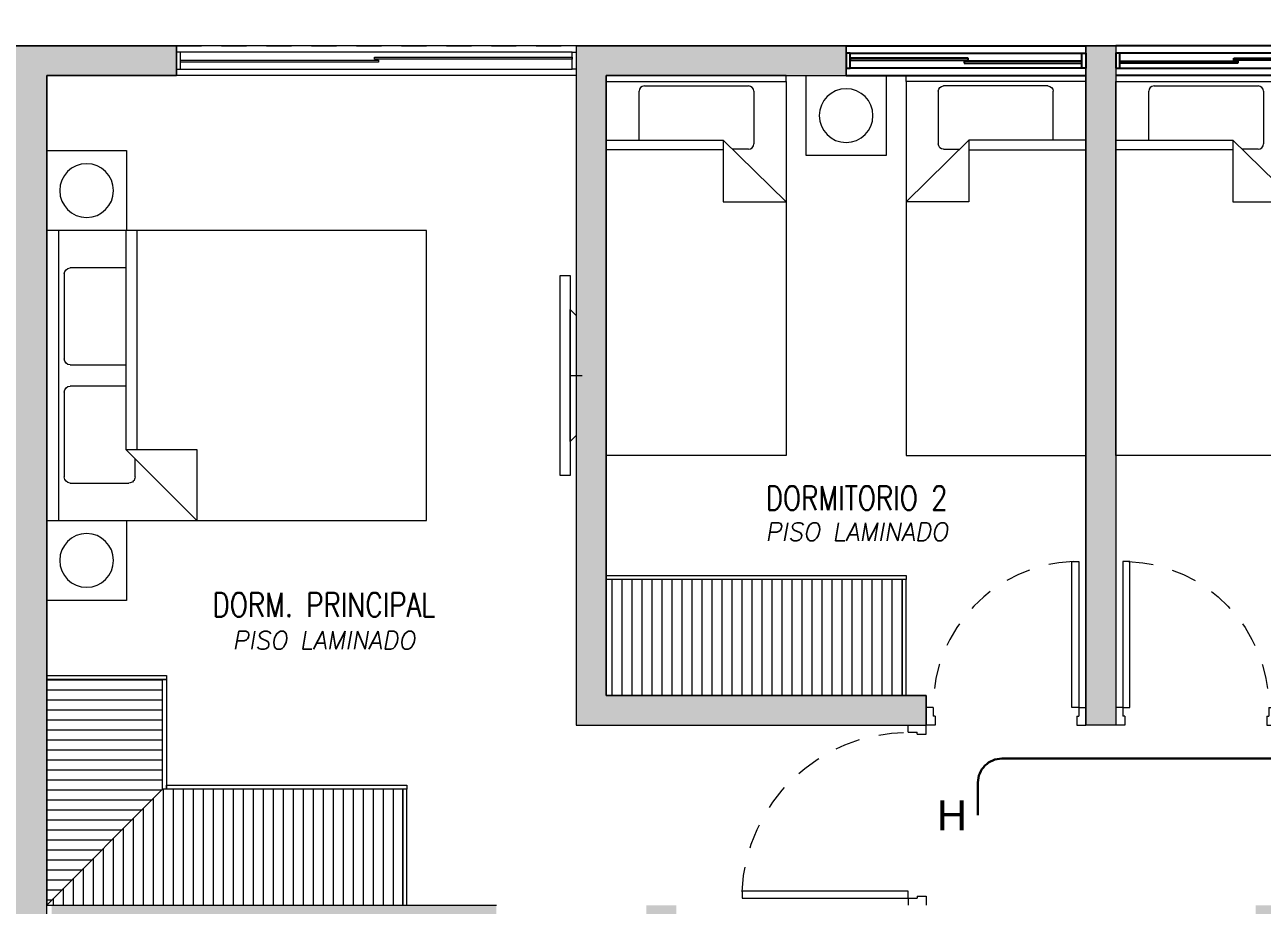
# Model space of a CAD drawing. Header units: millimetres. Extents: x -3 to 53, y -110 to 39.
# Drawn here: x 27.09 to 33.28, y 31.27 to 35.68 of the extents above; entities that cross this region are included whole.
import ezdxf
from ezdxf.enums import TextEntityAlignment as Align

# ---------------------------------------------------------------- set-up
doc = ezdxf.new("R2010")
doc.units = ezdxf.units.MM
doc.set_wipeout_variables(frame=1)
doc.linetypes.add('HIDDEN2', pattern=[0.1875, 0.125, -0.0625])
for name, color, linetype in [('A-EST HATCH', 8, 'Continuous'), ('A-EST PLACAS', 8, 'Continuous'), ('A-EST VIGAS', 8, 'HIDDEN2'), ('A-MURO BAJO', 8, 'Continuous'), ('A-PROYECCIONES', 8, 'HIDDEN2'), ('A-TEXTO-ACABADO PISO', 8, 'Continuous'), ('DLP_MOBILIARIO', 8, 'Continuous'), ('DLP_MOBILIARIO FIJO', 8, 'Continuous'), ('DLP_TEXTO AMBIENTE', 8, 'Continuous')]:
    doc.layers.add(name, color=color, linetype=linetype)
for name, color, linetype, lineweight in [('A-MUROS', 8, 'Continuous', 30), ('MQ.CANALI DYA', 3, 'LINEAPERPEN', 30), ('MQ.DETECTOR HUMO', 5, 'Continuous', 30)]:
    doc.layers.add(name, color=color, linetype=linetype, lineweight=lineweight)
doc.styles.add('ROMANS', font='ROMANS.shx', dxfattribs={"oblique": 10})
doc.styles.get("Standard").update_dxf_attribs({"font": 'arial.ttf'})
doc.linetypes.add('LINEAPERPEN', pattern='A,0.75,-0.2,["I",Standard,S=0.12,R=0.09,X=0,Y=-0.06],-0.25', length=1.2)

# ---------------------------------------------------------------- blocks, each defined once
blk = doc.blocks.new('DETECTOR DE HUMO 1 EN 75')
blk.add_wipeout([(0.13, 0.13), (0.13, 0.1316), (0.13, 0.1333), (0.1299, 0.1349), (0.1298, 0.1365), (0.1297, 0.1382), (0.1296, 0.1398), (0.1295, 0.1414), (0.1293, 0.143), (0.1292, 0.1447), (0.129, 0.1463), (0.1288, 0.1479), (0.1285, 0.1495), (0.1283, 0.1511), (0.128, 0.1528), (0.1277, 0.1544), (0.1274, 0.156), (0.127, 0.1576), (0.1267, 0.1592), (0.1263, 0.1607), (0.1259, 0.1623), (0.1255, 0.1639), (0.1251, 0.1655), (0.1246, 0.1671), (0.1241, 0.1686), (0.1236, 0.1702), (0.1231, 0.1717), (0.1226, 0.1733), (0.122, 0.1748), (0.1215, 0.1763), (0.1209, 0.1779), (0.1203, 0.1794), (0.1196, 0.1809), (0.119, 0.1824), (0.1183, 0.1839), (0.1176, 0.1854), (0.1169, 0.1868), (0.1162, 0.1883), (0.1155, 0.1897), (0.1147, 0.1912), (0.1139, 0.1926), (0.1131, 0.1941), (0.1123, 0.1955), (0.1115, 0.1969), (0.1106, 0.1983), (0.1098, 0.1997), (0.1089, 0.201), (0.108, 0.2024), (0.1071, 0.2037), (0.1061, 0.2051), (0.1052, 0.2064), (0.1042, 0.2077), (0.1032, 0.209), (0.1022, 0.2103), (0.1012, 0.2116), (0.1002, 0.2129), (0.0991, 0.2141), (0.0981, 0.2154), (0.097, 0.2166), (0.0959, 0.2178), (0.0948, 0.219), (0.0936, 0.2202), (0.0925, 0.2213), (0.0913, 0.2225), (0.0902, 0.2236), (0.089, 0.2248), (0.0878, 0.2259), (0.0866, 0.227), (0.0854, 0.2281), (0.0841, 0.2291), (0.0829, 0.2302), (0.0816, 0.2312), (0.0803, 0.2322), (0.079, 0.2332), (0.0777, 0.2342), (0.0764, 0.2352), (0.0751, 0.2361), (0.0737, 0.2371), (0.0724, 0.238), (0.071, 0.2389), (0.0697, 0.2398), (0.0683, 0.2406), (0.0669, 0.2415), (0.0655, 0.2423), (0.0641, 0.2431), (0.0626, 0.2439), (0.0612, 0.2447), (0.0597, 0.2455), (0.0583, 0.2462), (0.0568, 0.2469), (0.0554, 0.2476), (0.0539, 0.2483), (0.0524, 0.249), (0.0509, 0.2496), (0.0494, 0.2503), (0.0479, 0.2509), (0.0463, 0.2515), (0.0448, 0.252), (0.0433, 0.2526), (0.0417, 0.2531), (0.0402, 0.2536), (0.0386, 0.2541), (0.0371, 0.2546), (0.0355, 0.2551), (0.0339, 0.2555), (0.0323, 0.2559), (0.0307, 0.2563), (0.0292, 0.2567), (0.0276, 0.257), (0.026, 0.2574), (0.0244, 0.2577), (0.0228, 0.258), (0.0211, 0.2583), (0.0195, 0.2585), (0.0179, 0.2588), (0.0163, 0.259), (0.0147, 0.2592), (0.013, 0.2593), (0.0114, 0.2595), (0.0098, 0.2596), (0.0082, 0.2597), (0.0065, 0.2598), (0.0049, 0.2599), (0.0033, 0.26), (0.0016, 0.26), (0, 0.26), (-0.0016, 0.26), (-0.0033, 0.26), (-0.0049, 0.2599), (-0.0065, 0.2598), (-0.0082, 0.2597), (-0.0098, 0.2596), (-0.0114, 0.2595), (-0.013, 0.2593), (-0.0147, 0.2592), (-0.0163, 0.259), (-0.0179, 0.2588), (-0.0195, 0.2585), (-0.0211, 0.2583), (-0.0228, 0.258), (-0.0244, 0.2577), (-0.026, 0.2574), (-0.0276, 0.257), (-0.0292, 0.2567), (-0.0307, 0.2563), (-0.0323, 0.2559), (-0.0339, 0.2555), (-0.0355, 0.2551), (-0.0371, 0.2546), (-0.0386, 0.2541), (-0.0402, 0.2536), (-0.0417, 0.2531), (-0.0433, 0.2526), (-0.0448, 0.252), (-0.0463, 0.2515), (-0.0479, 0.2509), (-0.0494, 0.2503), (-0.0509, 0.2496), (-0.0524, 0.249), (-0.0539, 0.2483), (-0.0554, 0.2476), (-0.0568, 0.2469), (-0.0583, 0.2462), (-0.0597, 0.2455), (-0.0612, 0.2447), (-0.0626, 0.2439), (-0.0641, 0.2431), (-0.0655, 0.2423), (-0.0669, 0.2415), (-0.0683, 0.2406), (-0.0697, 0.2398), (-0.071, 0.2389), (-0.0724, 0.238), (-0.0737, 0.2371), (-0.0751, 0.2361), (-0.0764, 0.2352), (-0.0777, 0.2342), (-0.079, 0.2332), (-0.0803, 0.2322), (-0.0816, 0.2312), (-0.0829, 0.2302), (-0.0841, 0.2291), (-0.0854, 0.2281), (-0.0866, 0.227), (-0.0878, 0.2259), (-0.089, 0.2248), (-0.0902, 0.2236), (-0.0913, 0.2225), (-0.0925, 0.2213), (-0.0936, 0.2202), (-0.0948, 0.219), (-0.0959, 0.2178), (-0.097, 0.2166), (-0.0981, 0.2154), (-0.0991, 0.2141), (-0.1002, 0.2129), (-0.1012, 0.2116), (-0.1022, 0.2103), (-0.1032, 0.209), (-0.1042, 0.2077), (-0.1052, 0.2064), (-0.1061, 0.2051), (-0.1071, 0.2037), (-0.108, 0.2024), (-0.1089, 0.201), (-0.1098, 0.1997), (-0.1106, 0.1983), (-0.1115, 0.1969), (-0.1123, 0.1955), (-0.1131, 0.1941), (-0.1139, 0.1926), (-0.1147, 0.1912), (-0.1155, 0.1897), (-0.1162, 0.1883), (-0.1169, 0.1868), (-0.1176, 0.1854), (-0.1183, 0.1839), (-0.119, 0.1824), (-0.1196, 0.1809), (-0.1203, 0.1794), (-0.1209, 0.1779), (-0.1215, 0.1763), (-0.122, 0.1748), (-0.1226, 0.1733), (-0.1231, 0.1717), (-0.1236, 0.1702), (-0.1241, 0.1686), (-0.1246, 0.1671), (-0.1251, 0.1655), (-0.1255, 0.1639), (-0.1259, 0.1623), (-0.1263, 0.1607), (-0.1267, 0.1592), (-0.127, 0.1576), (-0.1274, 0.156), (-0.1277, 0.1544), (-0.128, 0.1528), (-0.1283, 0.1511), (-0.1285, 0.1495), (-0.1288, 0.1479), (-0.129, 0.1463), (-0.1292, 0.1447), (-0.1293, 0.143), (-0.1295, 0.1414), (-0.1296, 0.1398), (-0.1297, 0.1382), (-0.1298, 0.1365), (-0.1299, 0.1349), (-0.13, 0.1333), (-0.13, 0.1316), (-0.13, 0.13), (-0.13, 0.1284), (-0.13, 0.1267), (-0.1299, 0.1251), (-0.1298, 0.1235), (-0.1297, 0.1218), (-0.1296, 0.1202), (-0.1295, 0.1186), (-0.1293, 0.117), (-0.1292, 0.1153), (-0.129, 0.1137), (-0.1288, 0.1121), (-0.1285, 0.1105), (-0.1283, 0.1089), (-0.128, 0.1072), (-0.1277, 0.1056), (-0.1274, 0.104), (-0.127, 0.1024), (-0.1267, 0.1008), (-0.1263, 0.0993), (-0.1259, 0.0977), (-0.1255, 0.0961), (-0.1251, 0.0945), (-0.1246, 0.0929), (-0.1241, 0.0914), (-0.1236, 0.0898), (-0.1231, 0.0883), (-0.1226, 0.0867), (-0.122, 0.0852), (-0.1215, 0.0837), (-0.1209, 0.0821), (-0.1203, 0.0806), (-0.1196, 0.0791), (-0.119, 0.0776), (-0.1183, 0.0761), (-0.1176, 0.0746), (-0.1169, 0.0732), (-0.1162, 0.0717), (-0.1155, 0.0703), (-0.1147, 0.0688), (-0.1139, 0.0674), (-0.1131, 0.0659), (-0.1123, 0.0645), (-0.1115, 0.0631), (-0.1106, 0.0617), (-0.1098, 0.0603), (-0.1089, 0.059), (-0.108, 0.0576), (-0.1071, 0.0563), (-0.1061, 0.0549), (-0.1052, 0.0536), (-0.1042, 0.0523), (-0.1032, 0.051), (-0.1022, 0.0497), (-0.1012, 0.0484), (-0.1002, 0.0471), (-0.0991, 0.0459), (-0.0981, 0.0446), (-0.097, 0.0434), (-0.0959, 0.0422), (-0.0948, 0.041), (-0.0936, 0.0398), (-0.0925, 0.0387), (-0.0913, 0.0375), (-0.0902, 0.0364), (-0.089, 0.0352), (-0.0878, 0.0341), (-0.0866, 0.033), (-0.0854, 0.0319), (-0.0841, 0.0309), (-0.0829, 0.0298), (-0.0816, 0.0288), (-0.0803, 0.0278), (-0.079, 0.0268), (-0.0777, 0.0258), (-0.0764, 0.0248), (-0.0751, 0.0239), (-0.0737, 0.0229), (-0.0724, 0.022), (-0.071, 0.0211), (-0.0697, 0.0202), (-0.0683, 0.0194), (-0.0669, 0.0185), (-0.0655, 0.0177), (-0.0641, 0.0169), (-0.0626, 0.0161), (-0.0612, 0.0153), (-0.0597, 0.0145), (-0.0583, 0.0138), (-0.0568, 0.0131), (-0.0554, 0.0124), (-0.0539, 0.0117), (-0.0524, 0.011), (-0.0509, 0.0104), (-0.0494, 0.0097), (-0.0479, 0.0091), (-0.0463, 0.0085), (-0.0448, 0.008), (-0.0433, 0.0074), (-0.0417, 0.0069), (-0.0402, 0.0064), (-0.0386, 0.0059), (-0.0371, 0.0054), (-0.0355, 0.0049), (-0.0339, 0.0045), (-0.0323, 0.0041), (-0.0307, 0.0037), (-0.0292, 0.0033), (-0.0276, 0.003), (-0.026, 0.0026), (-0.0244, 0.0023), (-0.0228, 0.002), (-0.0211, 0.0017), (-0.0195, 0.0015), (-0.0179, 0.0012), (-0.0163, 0.001), (-0.0147, 0.0008), (-0.013, 0.0007), (-0.0114, 0.0005), (-0.0098, 0.0004), (-0.0082, 0.0003), (-0.0065, 0.0002), (-0.0049, 0.0001), (-0.0033, 0), (-0.0016, 0), (0, 0), (0.0016, 0), (0.0033, 0), (0.0049, 0.0001), (0.0065, 0.0002), (0.0082, 0.0003), (0.0098, 0.0004), (0.0114, 0.0005), (0.013, 0.0007), (0.0147, 0.0008), (0.0163, 0.001), (0.0179, 0.0012), (0.0195, 0.0015), (0.0211, 0.0017), (0.0228, 0.002), (0.0244, 0.0023), (0.026, 0.0026), (0.0276, 0.003), (0.0292, 0.0033), (0.0307, 0.0037), (0.0323, 0.0041), (0.0339, 0.0045), (0.0355, 0.0049), (0.0371, 0.0054), (0.0386, 0.0059), (0.0402, 0.0064), (0.0417, 0.0069), (0.0433, 0.0074), (0.0448, 0.008), (0.0463, 0.0085), (0.0479, 0.0091), (0.0494, 0.0097), (0.0509, 0.0104), (0.0524, 0.011), (0.0539, 0.0117), (0.0554, 0.0124), (0.0568, 0.0131), (0.0583, 0.0138), (0.0597, 0.0145), (0.0612, 0.0153), (0.0626, 0.0161), (0.0641, 0.0169), (0.0655, 0.0177), (0.0669, 0.0185), (0.0683, 0.0194), (0.0697, 0.0202), (0.071, 0.0211), (0.0724, 0.022), (0.0737, 0.0229), (0.0751, 0.0239), (0.0764, 0.0248), (0.0777, 0.0258), (0.079, 0.0268), (0.0803, 0.0278), (0.0816, 0.0288), (0.0829, 0.0298), (0.0841, 0.0309), (0.0854, 0.0319), (0.0866, 0.033), (0.0878, 0.0341), (0.089, 0.0352), (0.0902, 0.0364), (0.0913, 0.0375), (0.0925, 0.0387), (0.0936, 0.0398), (0.0948, 0.041), (0.0959, 0.0422), (0.097, 0.0434), (0.0981, 0.0446), (0.0991, 0.0459), (0.1002, 0.0471), (0.1012, 0.0484), (0.1022, 0.0497), (0.1032, 0.051), (0.1042, 0.0523), (0.1052, 0.0536), (0.1061, 0.0549), (0.1071, 0.0563), (0.108, 0.0576), (0.1089, 0.059), (0.1098, 0.0603), (0.1106, 0.0617), (0.1115, 0.0631), (0.1123, 0.0645), (0.1131, 0.0659), (0.1139, 0.0674), (0.1147, 0.0688), (0.1155, 0.0703), (0.1162, 0.0717), (0.1169, 0.0732), (0.1176, 0.0746), (0.1183, 0.0761), (0.119, 0.0776), (0.1196, 0.0791), (0.1203, 0.0806), (0.1209, 0.0821), (0.1215, 0.0837), (0.122, 0.0852), (0.1226, 0.0867), (0.1231, 0.0883), (0.1236, 0.0898), (0.1241, 0.0914), (0.1246, 0.0929), (0.1251, 0.0945), (0.1255, 0.0961), (0.1259, 0.0977), (0.1263, 0.0993), (0.1267, 0.1008), (0.127, 0.1024), (0.1274, 0.104), (0.1277, 0.1056), (0.128, 0.1072), (0.1283, 0.1089), (0.1285, 0.1105), (0.1288, 0.1121), (0.129, 0.1137), (0.1292, 0.1153), (0.1293, 0.117), (0.1295, 0.1186), (0.1296, 0.1202), (0.1297, 0.1218), (0.1298, 0.1235), (0.1299, 0.1251), (0.13, 0.1267), (0.13, 0.1284)]).dxf.layer = 'MQ.DETECTOR HUMO'
at = {"layer": 'MQ.DETECTOR HUMO'}
blk.add_text('H', height=0.15, rotation=180, dxfattribs=at).set_placement((0, 0.13), align=Align.MIDDLE_CENTER)
blk = doc.blocks.new('DETECTORES2 TORRE')
at = {"layer": 'MQ.DETECTOR HUMO'}
blk.add_blockref('DETECTOR DE HUMO 1 EN 75', (9.47, -1.2549), dxfattribs=at)
at = {"layer": 'MQ.CANALI DYA'}
blk.add_lwpolyline([(9.34, -1.1249), (9.34, -1.2886, -0.414214), (9.22, -1.4086), (7.1414, -1.4085)], format="xyb", dxfattribs=at)
blk = doc.blocks.new('EST.P1')
at = {"layer": 'A-EST HATCH', "lineweight": 0}
h = blk.add_hatch(color=8, dxfattribs=at)
h.dxf.hatch_style = 1
h.paths.add_polyline_path([(9.15, 0.06), (9.15, 6.125), (10.65, 6.125), (10.65, 5.375), (10.8, 5.375), (10.8, 6.325), (9, 6.325), (9, 5.45), (7.5, 5.45), (7.5, 5.95), (7.35, 5.95), (7.35, 5.25), (9, 5.25), (9, 0.06)])
h.paths.add_polyline_path([(30.25, 10.125), (28.65, 10.125), (28.65, 13.225), (29.85, 13.225), (29.85, 13.375), (28.5, 13.375), (28.5, 9.975), (30.25, 9.975)])
h.paths.add_polyline_path([(31.05, 13.375), (31.2, 13.375), (31.2, 9.975), (31.05, 9.975)])
h.paths.add_polyline_path([(36.55, 13.85), (36.85, 13.85), (36.85, 13.7), (36.7, 13.7), (36.7, 10.625), (36.55, 10.625)])
h.paths.add_polyline_path([(33.6, 13.225), (33.6, 10.125), (32, 10.125), (32, 9.975), (33.75, 9.975), (33.75, 13.375), (32.4, 13.375), (32.4, 13.225)])
h.paths.add_polyline_path([(42.85, 13.7), (43.45, 13.7), (43.45, 13.85), (42.7, 13.85), (42.7, 10.45), (43.85, 10.45), (43.85, 10.6), (42.85, 10.6)])
h.paths.add_polyline_path([(44.65, 13.85), (44.65, 10.45), (44.8, 10.45), (44.8, 13.85)])
h.paths.add_polyline_path([(45.6, 10.6), (47.2, 10.6), (47.2, 13.7), (46, 13.7), (46, 13.85), (47.35, 13.85), (47.35, 10.45), (45.6, 10.45)])
h.paths.add_polyline_path([(42.85, 0.15), (43.45, 0.15), (43.45, 0), (42.7, 0), (42.7, 3.4), (43.85, 3.4), (43.85, 3.25), (42.85, 3.25)])
h.paths.add_polyline_path([(44.65, 0), (44.65, 3.4), (44.8, 3.4), (44.8, 0)])
h.paths.add_polyline_path([(45.6, 3.25), (47.2, 3.25), (47.2, 0.15), (46, 0.15), (46, 0), (47.35, 0), (47.35, 3.4), (45.6, 3.4)])
h.paths.add_polyline_path([(40, 3.5), (39.85, 3.5), (39.85, 0.15), (39.7, 0.15), (39.7, 0), (40, 0)])
h.paths.add_polyline_path([(30.25, 3.725), (28.65, 3.725), (28.65, 0.625), (29.85, 0.625), (29.85, 0.475), (28.5, 0.475), (28.5, 3.875), (30.25, 3.875)])
h.paths.add_polyline_path([(31.05, 0.475), (31.2, 0.475), (31.2, 3.875), (31.05, 3.875)])
h.paths.add_polyline_path([(36.55, 0), (36.85, 0), (36.85, 0.15), (36.7, 0.15), (36.7, 3.225), (36.55, 3.225)])
h.paths.add_polyline_path([(33.6, 0.625), (33.6, 3.725), (32, 3.725), (32, 3.875), (33.75, 3.875), (33.75, 0.475), (32.4, 0.475), (32.4, 0.625)])
h.paths.add_polyline_path([(17.1, 10.125), (18.7, 10.125), (18.7, 13.225), (17.5, 13.225), (17.5, 13.375), (18.85, 13.375), (18.85, 9.975), (17.1, 9.975)])
h.paths.add_polyline_path([(16.3, 13.375), (16.15, 13.375), (16.15, 9.975), (16.3, 9.975)])
h.paths.add_polyline_path([(10.5, 13.85), (10.5, 13.7), (10.65, 13.7), (10.65, 10.625), (10.8, 10.625), (10.8, 13.85)])
h.paths.add_polyline_path([(13.75, 13.225), (13.75, 10.125), (15.35, 10.125), (15.35, 9.975), (13.6, 9.975), (13.6, 13.375), (14.95, 13.375), (14.95, 13.225)])
h.paths.add_polyline_path([(9, 8.6), (7.35, 8.6), (7.35, 7.9), (7.5, 7.9), (7.5, 8.4), (9, 8.4), (9, 7.525), (10.8, 7.525), (10.8, 8.475), (10.65, 8.475), (10.65, 7.725), (9.15, 7.725), (9.15, 13.79), (9, 13.79)])
h.paths.add_polyline_path([(4.5, 13.7), (3.9, 13.7), (3.9, 13.85), (4.65, 13.85), (4.65, 10.45), (3.5, 10.45), (3.5, 10.6), (4.5, 10.6)])
h.paths.add_polyline_path([(2.7, 13.85), (2.7, 10.45), (2.55, 10.45), (2.55, 13.85)])
h.paths.add_polyline_path([(1.75, 10.6), (0.15, 10.6), (0.15, 13.7), (1.35, 13.7), (1.35, 13.85), (0, 13.85), (0, 10.45), (1.75, 10.45)])
h.paths.add_polyline_path([(2.7, 0), (2.7, 3.4), (2.55, 3.4), (2.55, 0)])
h.paths.add_polyline_path([(1.75, 3.25), (0.15, 3.25), (0.15, 0.15), (1.35, 0.15), (1.35, 0), (0, 0), (0, 3.4), (1.75, 3.4)])
h.paths.add_polyline_path([(7.35, 3.5), (7.5, 3.5), (7.5, 0.15), (7.65, 0.15), (7.65, 0), (7.35, 0)])
h.paths.add_polyline_path([(17.1, 3.725), (18.7, 3.725), (18.7, 0.625), (17.5, 0.625), (17.5, 0.475), (18.85, 0.475), (18.85, 3.875), (17.1, 3.875)])
h.paths.add_polyline_path([(16.3, 0.475), (16.15, 0.475), (16.15, 3.875), (16.3, 3.875)])
h.paths.add_polyline_path([(10.8, 0), (10.5, 0), (10.5, 0.15), (10.65, 0.15), (10.65, 3.225), (10.8, 3.225)])
h.paths.add_polyline_path([(13.75, 0.625), (13.75, 3.725), (15.35, 3.725), (15.35, 3.875), (13.6, 3.875), (13.6, 0.475), (14.95, 0.475), (14.95, 0.625)])
h.paths.add_polyline_path([(38.35, 6.325), (36.55, 6.325), (36.55, 5.375), (36.7, 5.375), (36.7, 6.125), (38.2, 6.125), (38.2, 0.06), (38.35, 0.06), (38.35, 5.25), (40, 5.25), (40, 5.95), (39.85, 5.95), (39.85, 5.45), (38.35, 5.45)])
h.paths.add_polyline_path([(4.65, 0), (4.65, 3.4), (3.5, 3.4), (3.5, 3.25), (4.5, 3.25), (4.5, 0.15), (3.9, 0.15), (3.9, 0)])
h.paths.add_polyline_path([(1.7468, 8.35), (1.6, 8.35), (1.6, 9.55), (3.75, 9.55), (3.75, 9.4), (3.3, 9.4), (3.3, 7.8), (3.1, 7.8), (3.1, 9.4), (1.75, 9.4), (1.75, 8.35)], flags=17)
h.paths.add_polyline_path([(1.7468, 5.5), (1.6, 5.5), (1.6, 4.3), (3.75, 4.3), (3.75, 4.45), (3.3, 4.45), (3.3, 6.05), (3.1, 6.05), (3.1, 4.45), (1.75, 4.45), (1.75, 5.5)], flags=17)
h.paths.add_polyline_path([(7.5001, 7), (4.65, 7), (4.65, 9.55), (4.5, 9.55), (4.5, 7), (1.75, 7), (1.75, 7.6), (1.6, 7.6), (1.6, 7), (-1.15, 7), (-1.15, 11.05), (-1.35, 11.05), (-1.35, 2.8), (-1.15, 2.8), (-1.15, 6.85), (1.6, 6.85), (1.6, 6.25), (1.75, 6.25), (1.75, 6.85), (4.5, 6.85), (4.5, 4.3), (4.65, 4.3), (4.65, 6.85), (7.5001, 6.85)])
h.paths.add_polyline_path([(7.35, 13.85), (7.35, 10.35), (7.5, 10.35), (7.5, 13.7), (7.65, 13.7), (7.65, 13.85)])
h.paths.add_polyline_path([(38.35, 13.79), (38.35, 8.6), (40, 8.6), (40, 7.9), (39.85, 7.9), (39.85, 8.4), (38.35, 8.4), (38.35, 7.525), (36.55, 7.525), (36.55, 8.475), (36.7, 8.475), (36.7, 7.725), (38.2, 7.725), (38.2, 13.79)])
h.paths.add_polyline_path([(45.75, 7), (48.5, 7), (48.5, 11.05), (48.7, 11.05), (48.7, 2.8), (48.5, 2.8), (48.5, 6.85), (45.75, 6.85), (45.75, 6.25), (45.6, 6.25), (45.6, 6.85), (42.85, 6.85), (42.85, 4.3), (42.7, 4.3), (42.7, 6.85), (39.8499, 6.85), (39.8499, 7), (42.7, 7), (42.7, 9.55), (42.85, 9.55), (42.85, 7), (45.6, 7), (45.6, 7.6), (45.75, 7.6)])
h.paths.add_polyline_path([(40, 13.85), (39.7, 13.85), (39.7, 13.7), (39.85, 13.7), (39.85, 10.35), (40, 10.35)])
h.paths.add_polyline_path([(45.6032, 8.35), (45.75, 8.35), (45.75, 9.55), (43.6, 9.55), (43.6, 9.4), (44.05, 9.4), (44.05, 7.8), (44.25, 7.8), (44.25, 9.4), (45.6, 9.4), (45.6, 8.35)], flags=17)
h.paths.add_polyline_path([(45.6032, 5.5), (45.75, 5.5), (45.75, 4.3), (43.6, 4.3), (43.6, 4.45), (44.05, 4.45), (44.05, 6.05), (44.25, 6.05), (44.25, 4.45), (45.6, 4.45), (45.6, 5.5)], flags=17)
h.paths.add_polyline_path([(25.35, 7.525), (25.5, 7.525), (25.5, 11.225), (25.35, 11.225)])
h.paths.add_polyline_path([(21.1, 7.525), (11.7, 7.525), (11.7, 7.675), (15.25, 7.675), (15.25, 9.075), (15.45, 9.075), (15.45, 7.675), (18.35, 7.675), (18.35, 9.075), (18.5, 9.075), (18.5, 7.675), (20.9, 7.675), (20.9, 8.925), (19.25, 8.925), (19.25, 9.075), (21.525, 9.075), (21.525, 8.925), (21.1, 8.925)])
h.paths.add_polyline_path([(21.55, 7.525), (23.65, 7.525), (23.65, 7.675), (21.7, 7.675), (21.7, 11.075), (23.65, 11.075), (23.65, 11.225), (21.7, 11.225), (21.7, 13.375), (20.85, 13.375), (20.85, 13.225), (21.55, 13.225)])
h.paths.add_polyline_path([(26.25, 8.925), (26.25, 7.525), (35.65, 7.525), (35.65, 7.675), (32.1, 7.675), (32.1, 9.075), (31.9, 9.075), (31.9, 7.675), (29, 7.675), (29, 9.075), (28.85, 9.075), (28.85, 7.675), (26.45, 7.675), (26.45, 8.925), (28.1, 8.925), (28.1, 9.075), (25.875, 9.075), (25.875, 8.925)])
h.paths.add_polyline_path([(25.85, 13.225), (26.5, 13.225), (26.5, 13.375), (25.65, 13.375), (25.65, 7.525), (25.85, 7.525)])
h.paths.add_polyline_path([(25.65, 4.75), (25.65, 0.475), (26.5, 0.475), (26.5, 0.625), (25.85, 0.625), (25.85, 4.75)])
h.paths.add_polyline_path([(27.65, 4.775), (27.65, 4.925), (25.85, 4.925), (25.85, 6.175), (28.4, 6.175), (28.4, 4.775), (28.55, 4.775), (28.55, 6.175), (31.9, 6.175), (31.9, 4.775), (32.1, 4.775), (32.1, 6.175), (35.65, 6.175), (35.65, 6.325), (25.65, 6.325), (25.65, 4.775)])
h.paths.add_polyline_path([(19.7, 4.775), (19.7, 4.925), (21.5, 4.925), (21.5, 6.175), (18.95, 6.175), (18.95, 4.775), (18.8, 4.775), (18.8, 6.175), (15.45, 6.175), (15.45, 4.775), (15.25, 4.775), (15.25, 6.175), (11.7, 6.175), (11.7, 6.325), (21.7, 6.325), (21.7, 4.775)])
h.paths.add_polyline_path([(22.7, 1.025), (25.35, 1.025), (25.35, 3.675), (23, 3.675), (23, 4.225), (22.7, 4.225), (22.7, 4.375), (23.15, 4.375), (23.15, 3.825), (25.35, 3.825), (25.35, 6.175), (24.15, 6.175), (24.15, 6.325), (25.5, 6.325), (25.5, 0.875), (22.7, 0.875)])
h.paths.add_polyline_path([(21.7, 0.475), (20.85, 0.475), (20.85, 0.625), (21.55, 0.625), (21.55, 4.75), (21.7, 4.75)])
at = {"layer": 'A-EST PLACAS', "color": 8, "lineweight": 0}
for points in [[(25.85, 13.225), (26.5, 13.225), (26.5, 13.375), (25.65, 13.375), (25.65, 7.525), (25.85, 7.525)], [(30.25, 10.125), (28.65, 10.125), (28.65, 13.225), (29.85, 13.225), (29.85, 13.375), (28.5, 13.375), (28.5, 9.975), (30.25, 9.975)], [(31.05, 13.375), (31.2, 13.375), (31.2, 9.975), (31.05, 9.975)]]:
    blk.add_lwpolyline(points, close=True, dxfattribs=at)
at = {"layer": 'A-EST VIGAS', "color": 8, "lineweight": 0}
for p, q in [((26.5, 13.375), (28.5, 13.375)), ((29.85, 13.375), (31.05, 13.375)), ((31.2, 13.375), (32.4, 13.375))]:
    blk.add_line(p, q, dxfattribs=at)
blk = doc.blocks.new('1 PLAZA')
at = {"color": 8, "lineweight": 0}
for p, q in [((-0.2592, -0.0513), (0.2619, -0.0513)), ((-0.2859, -0.3221), (-0.2859, -0.0781)), ((0.2887, -0.0781), (0.2887, -0.3415)), ((-0.45, -0.3221), (0.1356, -0.3221)), ((0.1356, -0.371), (-0.45, -0.371)), ((0.45, -0.6318), (0.1356, -0.3221)), ((0.1356, -0.3221), (0.1356, -0.6318)), ((0.2619, -0.3683), (0.1825, -0.3683)), ((0.1356, -0.6318), (0.45, -0.6318))]:
    blk.add_line(p, q, dxfattribs=at)
at = {"color": 8, "lineweight": 0, "extrusion": (4.49068e-08, -3.60286e-08, 1), "elevation": 0}
blk.add_lwpolyline([(-0.45, -0.0287), (0.45, -0.0287), (0.45, 0), (-0.45, 0)], close=True, dxfattribs=at)
at = {"color": 8, "lineweight": 0}
blk.add_lwpolyline([(-0.45, -1.9), (-0.45, -0.0287), (0.45, -0.0287), (0.45, -1.9)], close=True, dxfattribs=at)
for centre, start, end in [((-0.2592, -0.0781), 90, 180), ((0.2619, -0.0781), 0, 90), ((0.2619, -0.3415), 270, 0)]:
    blk.add_arc(centre, 0.0267, start, end, dxfattribs=at)
blk = doc.blocks.new('VELADOR')
at = {"color": 8, "lineweight": 0}
blk.add_lwpolyline([(0, 0.4), (0, 0), (0.4, 0), (0.4, 0.4)], close=True, dxfattribs=at)
blk.add_circle((0.2, 0.2), 0.1344, dxfattribs=at)
blk = doc.blocks.new('*U143')
at = {"color": 8, "lineweight": 0}
for p, q in [((0.01, 0.855), (0.01, 0.9)), ((0.1, 0.865), (0.1, 0.9)), ((0.055, 0.855), (0.01, 0.855)), ((0.1, 0.865), (0.055, 0.865)), ((0.055, 0.855), (0.055, 0.865)), ((0.055, 0.045), (0.01, 0.045)), ((0.01, 0.045), (0.01, 0)), ((0.055, 0.045), (0.055, 0.035)), ((0.1, 0.035), (0.055, 0.035)), ((0.1, 0.035), (0.1, 0))]:
    blk.add_line(p, q, dxfattribs=at)
blk.add_lwpolyline([(0.93, 0.07), (0.93, 0.035), (0.1, 0.035), (0.1, 0.07)], close=True, dxfattribs=at)
at = {"color": 8, "linetype": 'HIDDEN2', "lineweight": 0}
blk.add_arc((0.0995, 0.0339), 0.8311, 2.23015, 89.96723, dxfattribs=at)
blk = doc.blocks.new('A$C4BFA03A9')
at = {"color": 8, "lineweight": 0}
for points in [[(0.06, -0.5), (0.11, -0.5), (0.11, 0.5), (0.06, 0.5)], [(0.03, -0.3), (0.06, -0.33), (0.06, 0.33), (0.03, 0.3)]]:
    blk.add_lwpolyline(points, close=True, dxfattribs=at)
at = {"layer": 'A-PROYECCIONES', "color": 8, "lineweight": 0, "ltscale": 0.15}
blk.add_line((0.06, 0), (0, 0), dxfattribs=at)
blk = doc.blocks.new('CAMA 2PLAZAS C_VELADOR')
at = {"color": 8, "lineweight": 0}
for p, q in [((-1.8499, 0), (-0.3999, 0)), ((-1.8499, -0.06), (-1.8499, 0)), ((-0.3999, 0), (-0.3999, -0.06))]:
    blk.add_line(p, q, dxfattribs=at)
at = {"color": 8, "linetype": 'Continuous', "lineweight": 0}
for p, q in [((-1.8499, -0.06), (-0.3999, -0.06)), ((-1.8499, -1.9), (-1.8499, -0.06)), ((-0.3999, -0.06), (-0.3999, -1.9)), ((-1.6633, -0.3958), (-1.6633, -0.1184)), ((-1.6327, -0.0878), (-1.2086, -0.0878)), ((-1.1779, -0.1184), (-1.1779, -0.3958)), ((-1.0719, -0.3958), (-1.0719, -0.1184)), ((-1.0413, -0.0878), (-0.6172, -0.0878)), ((-0.5866, -0.1184), (-0.5866, -0.4118)), ((-1.8499, -0.396), (-0.7546, -0.396)), ((-0.3999, -0.7507), (-0.7546, -0.396)), ((-0.7546, -0.396), (-0.7546, -0.7507)), ((-0.7546, -0.452), (-1.8499, -0.452)), ((-0.6172, -0.4424), (-0.7082, -0.4424)), ((-0.7546, -0.7507), (-0.3999, -0.7507)), ((-0.3999, -1.9), (-1.8499, -1.9))]:
    blk.add_line(p, q, dxfattribs=at)
at = {"color": 8, "lineweight": 0}
for points in [[(-2.2499, -0.4), (-1.8499, -0.4), (-1.8499, 0), (-2.2499, 0)], [(-0.4, -0.4), (0, -0.4), (0, 0), (-0.4, 0)]]:
    blk.add_lwpolyline(points, close=True, dxfattribs=at)
for centre in [(-2.0499, -0.2), (-0.2, -0.2)]:
    blk.add_circle(centre, 0.1344, dxfattribs=at)
at = {"color": 8, "linetype": 'Continuous', "lineweight": 0}
for centre, start, end in [((-1.6327, -0.1184), 90, 180), ((-1.2086, -0.1184), 0, 90), ((-1.0413, -0.1184), 90, 180), ((-0.6172, -0.1184), 0, 90), ((-0.6172, -0.4118), 270, 0)]:
    blk.add_arc(centre, 0.0306, start, end, dxfattribs=at)
blk = doc.blocks.new('*U142')
at = {"color": 8, "lineweight": 0}
for p, q in [((0.01, 0.755), (0.01, 0.8)), ((0.055, 0.755), (0.01, 0.755)), ((0.1, 0.765), (0.055, 0.765)), ((0.055, 0.755), (0.055, 0.765)), ((0.1, 0.765), (0.1, 0.8)), ((0.055, 0.045), (0.01, 0.045)), ((0.01, 0.045), (0.01, 0)), ((0.055, 0.045), (0.055, 0.035)), ((0.1, 0.035), (0.055, 0.035)), ((0.1, 0.035), (0.1, 0))]:
    blk.add_line(p, q, dxfattribs=at)
blk.add_lwpolyline([(0.83, 0.07), (0.83, 0.035), (0.1, 0.035), (0.1, 0.07)], close=True, dxfattribs=at)
at = {"color": 8, "linetype": 'HIDDEN2', "lineweight": 0}
blk.add_arc((0.0996, 0.034), 0.731, 2.23015, 89.96723, dxfattribs=at)
blk = doc.blocks.new('VP.120')
at = {"layer": 'A-MURO BAJO'}
for p, q in [((0, 0), (1.2, 0)), ((0, -0.15), (1.2, -0.15))]:
    blk.add_line(p, q, dxfattribs=at)
at = {"layer": 'DLP_MOBILIARIO FIJO', "color": 251}
for p, q in [((0.02, -0.0375), (1.18, -0.0375)), ((1.18, -0.1125), (0.02, -0.1125))]:
    blk.add_line(p, q, dxfattribs=at)
at = {"layer": 'DLP_MOBILIARIO FIJO', "color": 6}
for points in [[(0, -0.1125), (0.02, -0.1125), (0.02, -0.0375), (0, -0.0375)], [(1.2, -0.1125), (1.18, -0.1125), (1.18, -0.0375), (1.2, -0.0375)]]:
    blk.add_lwpolyline(points, close=True, dxfattribs=at)
at = {"layer": 'DLP_MOBILIARIO FIJO', "elevation": 0}
for points in [[(0.61, -0.0625), (0.02, -0.0625), (0.02, -0.0725), (0.61, -0.0725)], [(0.59, -0.0875), (1.18, -0.0875), (1.18, -0.0775), (0.59, -0.0775)]]:
    blk.add_lwpolyline(points, close=True, dxfattribs=at)
blk = doc.blocks.new('DPTO 75.2')
at = {"layer": 'DLP_MOBILIARIO FIJO', "lineweight": 0}
h = blk.add_hatch(dxfattribs=at)
h.set_pattern_fill('_USER', color=8, scale=0.05, angle=270, pattern_type=0)
h.set_pattern_definition([(270, (6.42, 3.179994), (0.05, -9e-18), [])])
h.paths.add_polyline_path([(7.9, 2.6), (6.42, 2.6), (6.42, 3.18), (7.9, 3.18)])
at = {"layer": 'A-MURO BAJO', "color": 8, "lineweight": 0}
for p, q in [((8.05, 5.85, 0), (10.05, 5.85, 0)), ((8.05, 5.7, 0), (10.05, 5.7, 0))]:
    blk.add_line(p, q, dxfattribs=at)
at = {"layer": 'A-MUROS', "color": 8, "lineweight": 0}
for p, q in [((5.35, 5.85, 0), (5.35, 2.45, 0)), ((5.35, 5.85, 0), (5.5, 5.85, 0)), ((5.5, 5.85, 0), (5.5, 2.45, 0)), ((6.7, 5.85, 0), (6.7, 5.7, 0)), ((8.05, 5.85, 0), (6.7, 5.85, 0)), ((8.05, 5.85, 0), (8.05, 2.45, 0)), ((7.9, 5.7, 0), (6.7, 5.7, 0)), ((7.9, 5.7, 0), (7.9, 2.6, 0)), ((6.3, 2.6, 0), (6.3, 2.45, 0)), ((7.9, 2.6, 0), (6.3, 2.6, 0)), ((5.35, 2.45, 0), (5.5, 2.45, 0)), ((8.05, 2.45, 0), (6.3, 2.45, 0))]:
    blk.add_line(p, q, dxfattribs=at)
at = {"layer": 'DLP_MOBILIARIO FIJO', "color": 8, "lineweight": 0}
for p, q in [((8.07, 5.8175, 0), (10.03, 5.8175, 0)), ((10.03, 5.7325, 0), (8.07, 5.7325, 0))]:
    blk.add_line(p, q, dxfattribs=at)
at = {"layer": 'DLP_MOBILIARIO FIJO', "color": 8, "lineweight": 0, "elevation": 0}
for points in [[(8.05, 5.7325), (8.07, 5.7325), (8.07, 5.8175), (8.05, 5.8175)], [(9.06, 5.7925), (8.07, 5.7925), (8.07, 5.7825), (9.06, 5.7825)], [(9.04, 5.7675), (10.03, 5.7675), (10.03, 5.7775), (9.04, 5.7775)], [(10.05, 5.7325), (10.03, 5.7325), (10.03, 5.8175), (10.05, 5.8175)], [(6.4, 3.2), (6.4, 3.18), (7.9, 3.18), (7.9, 3.2)], [(6.42, 2.6), (6.4, 2.6), (6.4, 3.18), (6.42, 3.18)], [(7.9, 2.6), (6.42, 2.6), (6.42, 3.18), (7.9, 3.18)], [(8.9186, 1.55), (8.8986, 1.55), (8.8986, 2.13), (8.9186, 2.13)]]:
    blk.add_lwpolyline(points, close=True, dxfattribs=at)
at = {"color": 8, "lineweight": 0}
blk.add_blockref('VP.120', (4.15, 5.85, 0), dxfattribs=at)
at = {"color": 8, "lineweight": 0, "xscale": -1}
blk.add_blockref('VP.120', (6.7, 5.85, 0), dxfattribs=at)
at = {"layer": 'DLP_MOBILIARIO', "color": 8, "lineweight": 0, "extrusion": (-4.49068e-08, -3.60286e-08, -1), "zscale": -1}
for p in [(-4.9, 5.7, 0), (-7.45, 5.7, 0)]:
    blk.add_blockref('1 PLAZA', p, dxfattribs=at)
at = {"layer": 'DLP_MOBILIARIO', "color": 8, "lineweight": 0, "extrusion": (-4.49068e-08, 3.60286e-08, 1)}
for name, p in [('1 PLAZA', (5.95, 5.7, 0)), ('VELADOR', (6.5, 5.3, 0))]:
    blk.add_blockref(name, p, dxfattribs=at)
at = {"layer": 'DLP_MOBILIARIO', "color": 8, "lineweight": 0, "extrusion": (-4.49068e-08, -3.60286e-08, 1), "rotation": 270}
blk.add_blockref('CAMA 2PLAZAS C_VELADOR', (10.7, 3.0751, 0), dxfattribs=at)
at = {"layer": 'DLP_MOBILIARIO', "color": 8, "lineweight": 0}
for name, p in [('A$C4BFA03A9', (8.02, 4.2, 0)), ('*U143', (6.29, 1.55, 0))]:
    blk.add_blockref(name, p, dxfattribs=at)
at = {"layer": 'DLP_MOBILIARIO', "color": 8, "lineweight": 0, "rotation": 90}
blk.add_blockref('*U142', (5.35, 2.44, 0), dxfattribs=at)
at = {"layer": 'DLP_MOBILIARIO', "color": 8, "lineweight": 0, "xscale": -1.000000000000001, "rotation": 270}
blk.add_blockref('*U142', (5.5, 2.44, 0), dxfattribs=at)
blk = doc.blocks.new('TEXTO AMBIENTES P1')
at = {"layer": 'A-TEXTO-ACABADO PISO', "color": 8, "lineweight": 0, "char_height": 0.09, "attachment_point": 2, "style": 'ROMANS'}
for insert in [(29.9029, -2.8614), (27.2371, -3.4044)]:
    blk.add_mtext_dynamic_manual_height_columns('PISO LAMINADO', width=1.20225, gutter_width=12.5, heights=[0], dxfattribs=dict(at, insert=insert))
at = {"layer": 'DLP_TEXTO AMBIENTE', "color": 8, "lineweight": 0, "style": 'ROMANS', "width": 0.8}
for s, p in [('DORMITORIO 2', (29.9027, -2.7981)), ('DORM. PRINCIPAL', (27.2373, -3.3321))]:
    blk.add_text(s, height=0.12, dxfattribs=at).set_placement(p, align=Align.CENTER)
blk = doc.blocks.new('JUNTA2')
at = {"layer": 'DLP_MOBILIARIO FIJO', "lineweight": 0}
h = blk.add_hatch(dxfattribs=at)
h.set_pattern_fill('_USER', color=8, scale=0.05, angle=180, pattern_type=0)
h.set_pattern_definition([(180, (-9816.06571, -3196.047795), (-6e-18, -0.05), [])])
h.paths.add_polyline_path([(0.25, -3.17), (0.25, -4.3), (0.83, -3.72), (0.83, -3.17)])
h = blk.add_hatch(dxfattribs=at)
h.set_pattern_fill('_USER', color=8, scale=0.05, angle=270, pattern_type=0)
h.set_pattern_definition([(270, (-7201.76499, -2437.56976), (0.05, -9e-18), [])])
h.paths.add_polyline_path([(0.25, -4.3), (2.0314, -4.3), (2.0314, -3.72), (0.83, -3.72)])
at = {"layer": 'A-MUROS', "color": 8, "lineweight": 0}
blk.add_lwpolyline([(0.25, -5.85), (0.05, -5.85), (0.05, 0), (0.9, 0), (0.9, -0.15), (0.25, -0.15), (0.25, -4.3), (2.5, -4.3)], dxfattribs=at)
at = {"layer": 'DLP_MOBILIARIO FIJO', "color": 8, "lineweight": 0, "elevation": 0}
for points in [[(0.85, -3.15), (0.85, -3.17), (0.25, -3.17), (0.25, -3.15)], [(0.25, -3.17), (0.25, -4.3), (0.83, -3.72), (0.83, -3.17)], [(0.85, -3.72), (0.83, -3.72), (0.83, -3.17), (0.85, -3.17)], [(2.0514, -3.7), (2.0514, -3.72), (0.85, -3.72), (0.85, -3.7)], [(0.25, -4.3), (2.0314, -4.3), (2.0314, -3.72), (0.83, -3.72)]]:
    blk.add_lwpolyline(points, close=True, dxfattribs=at)
blk = doc.blocks.new('arq.')
at = {"layer": 'A-EST PLACAS', "color": 8}
blk.add_blockref('EST.P1', (102.5627, 24.0936), dxfattribs=at)
at = {"color": 8, "xscale": -1}
blk.add_blockref('DPTO 75.2', (139.1127, 31.6186, 0), dxfattribs=at)
at = {"color": 8}
blk.add_blockref('JUNTA2', (128.1627, 37.4686), dxfattribs=at)
at = {"layer": 'DLP_TEXTO AMBIENTE', "color": 8}
blk.add_blockref('TEXTO AMBIENTES P1', (102.5627, 37.9436), dxfattribs=at)

msp = doc.modelspace()

# ---------------------------------------------------------------- block references
at = {"color": 7}
msp.add_blockref('arq.', (-101.2125, -1.8936), dxfattribs=at)

# ---------------------------------------------------------------- next in the draw order: block references
at = {"layer": 'MQ.CANALI DYA', "rotation": 180}
msp.add_blockref('DETECTORES2 TORRE', (41.2, 30.5999), dxfattribs=at)

doc.saveas('drawing.dxf')
